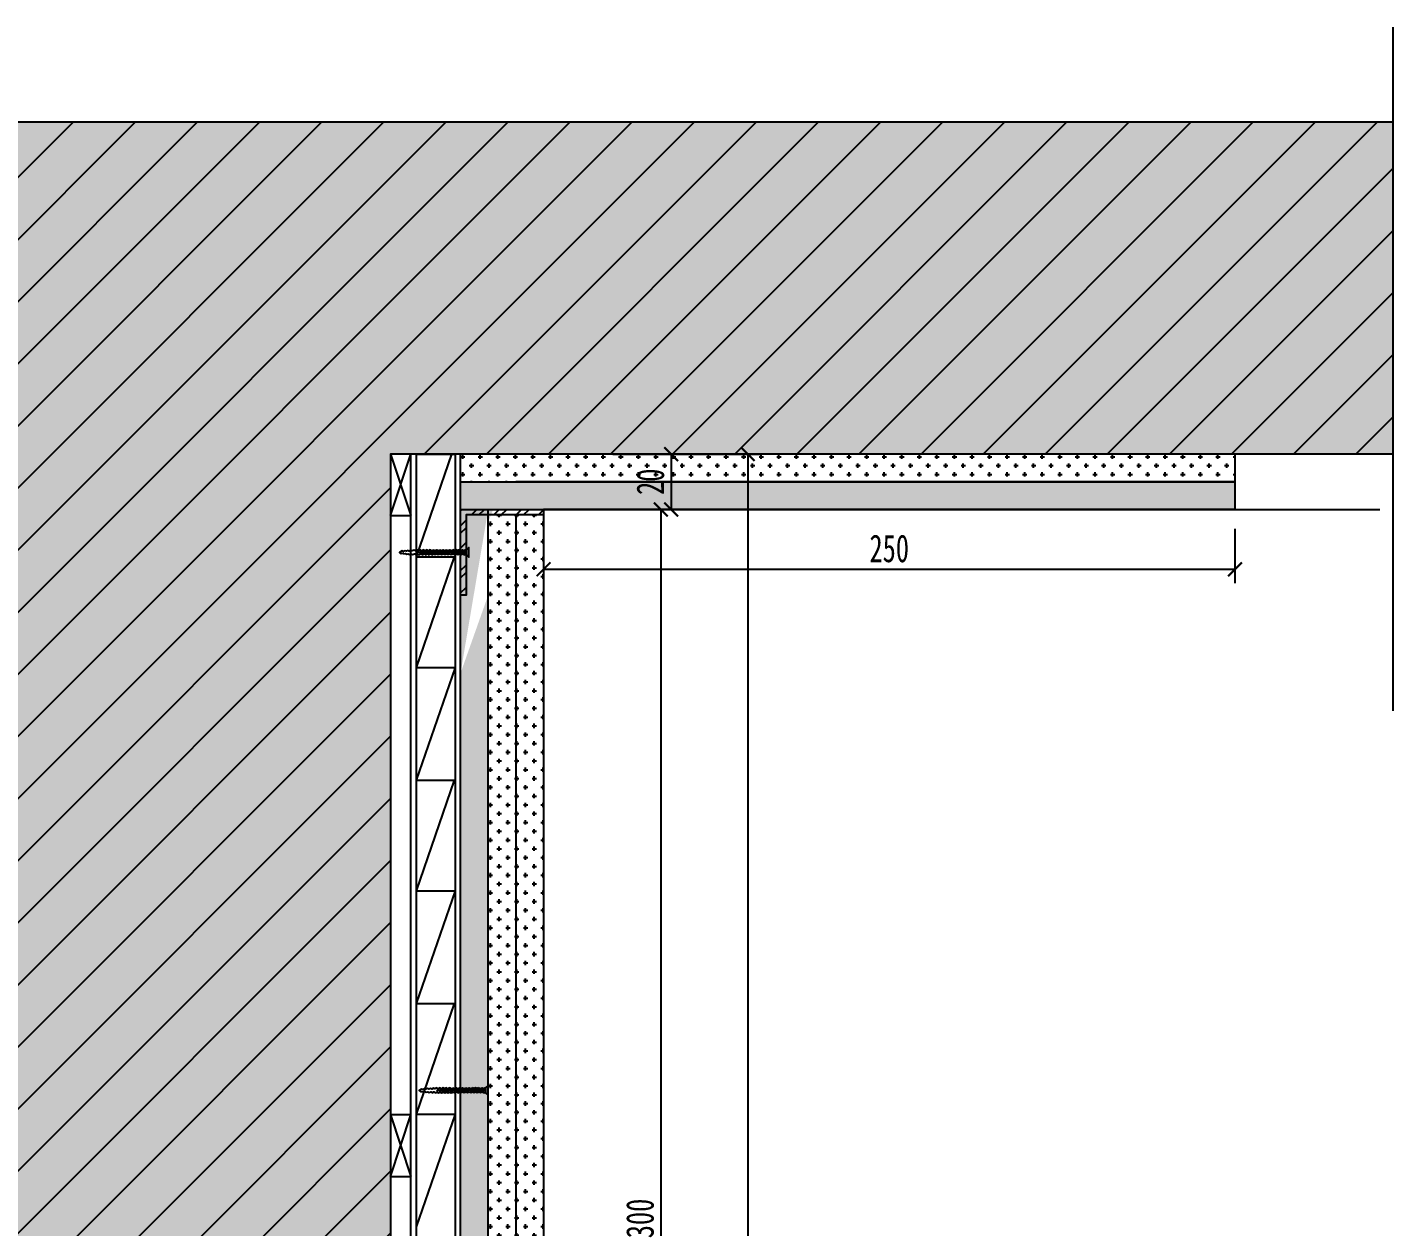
# Model space of a CAD drawing. Header units: millimetres. Extents: x 51249 to 2766742, y -599687 to -1280.
# Drawn here: x 73454.7 to 73948.3, y -117648.2 to -117214.7 of the extents above; entities that cross this region are included whole.
import ezdxf

# ---------------------------------------------------------------- set-up
doc = ezdxf.new("R2010")
doc.units = ezdxf.units.MM
doc.header["$LTSCALE"] = 10
doc.header["$PDMODE"] = 3
for name, color, linetype in [('0-bh(填充)', 251, 'Continuous'), ('4-Fine(立面细线)', 251, 'Continuous'), ('4-Norm(立面正常)', 134, 'Continuous'), ('4-Wide(立面宽线)', 4, 'Continuous'), ('A-土建墙（含管井、立管）', 6, 'Continuous'), ('D-节点填充', 250, 'Continuous'), ('D-造型细线', 146, 'Continuous'), ('DRT', 7, 'Continuous'), ('E-立面造型线', 3, 'Continuous'), ('E-顶面轮廓线', 4, 'Continuous')]:
    doc.layers.add(name, color=color, linetype=linetype)
doc.styles.add('DIM', font='SimSun.ttf', dxfattribs={"width": 0.7})
doc.dimstyles.new('5', dxfattribs={"dimscale": 5, "dimtxt": 2, "dimasz": 1, "dimexe": 1, "dimexo": 1, "dimgap": 0.5, "dimtad": 1, "dimdec": 0, "dimrnd": 5, "dimzin": 0, "dimdsep": 46, "dimtxsty": 'DIM', "dimblk": 'ARCHTICK', "dimcen": 0, "dimclrd": 5, "dimclre": 5, "dimclrt": 35, "dimadec": 0, "dimazin": 0, "dimtfac": 0.5, "dimtdec": 0, "dimtix": 1, "dimtmove": 2, "dimatfit": 2, "dimldrblk": 'A', "dimfxl": 0, "dimtolj": 1, "dimtzin": 0, "dimlwd": -1, "dimlwe": -1, "dimarcsym": 0})

# ---------------------------------------------------------------- blocks, each defined once
blk = doc.blocks.new('dfgd')
at = {"layer": '0-bh(填充)', "color": 250}
for p, q in [((-12334.8311251686, 1688.945183949717), (-12333.87256315525, 1689.300426544517)), ((-12334.65561056347, 1688.493172792672), (-12333.98590577569, 1688.7413650465)), ((-12335.19334834989, 1683.446798375645), (-12333.44334834989, 1684.04179837569)), ((-12335.14075081196, 1684.596078409986), (-12333.50543295493, 1685.1926006798)), ((-12335.06423955993, 1685.727284524689), (-12333.59598092979, 1686.271420426446)), ((-12334.9587735979, 1686.829650384444), (-12333.7084811313, 1687.293008136706)), ((-12334.87899134483, 1687.893331208104), (-12333.79443313193, 1688.295267930325)), ((-12334.83476686198, 1684.131443747564), (-12333.7822776449, 1684.517066051847)), ((-12334.81571494363, 1685.273164173761), (-12333.79998976365, 1685.649591408799)), ((-12334.77596275532, 1686.380343209149), (-12333.82800763345, 1686.731654895293)), ((-12334.73539281654, 1687.429491969012), (-12333.93186191266, 1687.727280113364)), ((-12335.24031112491, 1679.919164365392), (-12333.49031112491, 1680.519997698809)), ((-12335.24031112491, 1678.752497698793), (-12333.49031112491, 1679.353331032007)), ((-12335.2168297374, 1682.266314703818), (-12333.4668297374, 1682.867148037235)), ((-12335.2168297374, 1681.099648037219), (-12333.4668297374, 1681.700481370433)), ((-12334.94864445851, 1680.610414365424), (-12333.7644777917, 1681.012914365392)), ((-12334.94864445851, 1679.426247698809), (-12333.78197779171, 1679.846247698793)), ((-12334.94864445851, 1678.259581032007), (-12333.78197779171, 1678.679581032092)), ((-12334.925163071, 1682.95756470385), (-12333.74099640419, 1683.360064703818)), ((-12334.925163071, 1681.773398037235), (-12333.7584964042, 1682.193398037219)), ((-12335.20006595831, 1677.464675474572), (-12333.71153362877, 1677.980700015496)), ((-12335.05232506502, 1673.422021082254), (-12333.73703589181, 1673.877987995651)), ((-12335.04672913355, 1675.762638941018), (-12333.73464849437, 1676.213119960535)), ((-12335.04603392215, 1674.596210963649), (-12333.73464849431, 1675.046453293787)), ((-12335.04016455729, 1676.932994369292), (-12334.00320029558, 1677.301116682107)), ((-12334.90168168349, 1676.403549676768), (-12333.71751501667, 1676.806049676736)), ((-12334.90168168349, 1675.219383010153), (-12333.73501501669, 1675.639383010137)), ((-12334.90168168349, 1674.052716343351), (-12333.73501501669, 1674.472716343436)), ((-12335.04914472691, 1672.261328908552), (-12333.73512681965, 1672.708094997054)), ((-12334.90168168349, 1672.886049676854), (-12333.73501501669, 1673.300216343465)), ((-12334.31834834989, 1671.938133010153), (-12333.73501501669, 1672.156883010153))]:
    blk.add_line(p, q, dxfattribs=at)
at = {"layer": '4-Fine(立面细线)', "color": 251}
for p, q in [((-12335.19334834989, 1671.646466343351), (-12333.44334834989, 1671.646466343351)), ((-12333.44334834989, 1671.646466343351), (-12335.19334834989, 1671.646466343351)), ((-12333.44334834989, 1671.646466343351), (-12332.56834834989, 1670.683966343371))]:
    blk.add_line(p, q, dxfattribs=at)
for points in [[(-12335.17896088499, 1684.583133009954), (-12335.17896088499, 1684.583133009954), (-12334.8872942186, 1685.256883010072), (-12335.17896088499, 1685.743966343384), (-12334.8872942186, 1686.423549676569), (-12335.17896088499, 1686.916466343355), (-12334.8872942186, 1687.590216343371), (-12335.17896088499, 1688.083133009954), (-12334.8872942186, 1688.774383009986), (-12335.17896088499, 1689.255633010027), (-12334.82037939709, 1689.940278381946), (-12335.12636334706, 1690.404913044571), (-12334.80132747873, 1691.081998808142), (-12335.04985209503, 1691.536119159071), (-12334.76157529042, 1692.189177843531), (-12334.944386133, 1692.638485018826), (-12334.72100535164, 1693.238326603394), (-12334.86460387993, 1693.702165842486), (-12334.64122309857, 1694.302007427054), (-12334.8167377037, 1694.754018584099), (-12334.30396088499, 1695.683966343371), (-12333.85817569035, 1695.109261178899), (-12333.97151831079, 1694.550199680882), (-12333.78004566703, 1694.104102564707), (-12333.91747444776, 1693.536114747745), (-12333.6940936664, 1693.101842771088), (-12333.81362016855, 1692.540489529674), (-12333.5815934649, 1692.080255060828), (-12333.78445393471, 1691.458851626558), (-12333.49104549003, 1691.001435314182), (-12333.76789018001, 1690.325900686228), (-12333.42896088499, 1689.850633010072), (-12333.70312755178, 1689.176883009954), (-12333.42896088499, 1688.683966343371), (-12333.72062755179, 1688.010216343355), (-12333.42896088499, 1687.517299676569), (-12333.72062755179, 1686.843549676654), (-12333.42896088499, 1686.350633010072), (-12333.72062755179, 1685.671049676683), (-12333.42896088499, 1685.178133009999), (-12333.72062755179, 1684.527716343371)], [(-12335.19334834989, 1683.446798375645), (-12334.925163071, 1682.95756470385), (-12335.2168297374, 1682.266314703818), (-12334.925163071, 1681.773398037235), (-12335.2168297374, 1681.099648037219)], [(-12335.17896088499, 1684.583133009954), (-12334.83476686198, 1684.131443747564), (-12335.16986696238, 1683.454782047399)], [(-12333.71967134953, 1684.52984867441), (-12333.44334834989, 1684.04179837569), (-12333.71440248156, 1683.386713741321)], [(-12335.24298790189, 1678.757380776032), (-12334.97480262301, 1678.268147104237), (-12335.2664692894, 1677.576897104204), (-12334.97480262301, 1677.083980437622), (-12335.2664692894, 1676.410230437606)], [(-12335.2168297374, 1681.099648037219), (-12334.94864445851, 1680.610414365424), (-12335.24031112491, 1679.919164365392), (-12334.94864445851, 1679.426247698809), (-12335.24031112491, 1678.752497698793)], [(-12333.78752342107, 1678.689312469953), (-12333.51933814219, 1678.200078798158), (-12333.81100480858, 1677.508828798125), (-12333.51933814219, 1677.015912131543), (-12333.81100480858, 1676.342162131527)], [(-12333.76136525658, 1681.03157973114), (-12333.49317997769, 1680.542346059345), (-12333.78484664409, 1679.851096059313), (-12333.49317997769, 1679.35817939273), (-12333.78484664409, 1678.684429392714)], [(-12333.73788386907, 1683.378730069566), (-12333.46969859018, 1682.889496397772), (-12333.76136525658, 1682.198246397739), (-12333.46969859018, 1681.705329731157), (-12333.76136525658, 1681.03157973114)], [(-12335.27220699415, 1674.080760492075), (-12334.98054032776, 1673.587843825493), (-12335.27220699415, 1672.914093825476), (-12334.98054032776, 1672.42117715869), (-12335.19334834989, 1671.925334466773), (-12335.19334834989, 1671.646466343351)], [(-12335.26933814178, 1674.075912131555), (-12334.97767147538, 1674.755495464741), (-12335.26933814178, 1675.248412131527), (-12334.97767147538, 1675.922162131543), (-12335.26933814178, 1676.415078798125)], [(-12333.81387366096, 1674.007843825476), (-12333.52220699415, 1673.51492715869), (-12333.81387366096, 1672.841177158776), (-12333.52220699415, 1672.348260492193), (-12333.44334834989, 1671.991551204231)], [(-12333.81100480858, 1676.342162131527), (-12333.51933814178, 1675.849245464741), (-12333.81100480858, 1675.175495464826), (-12333.51933814178, 1674.682578798244), (-12333.81100480858, 1674.002995464855)], [(-12333.44334834989, 1671.646466343351), (-12333.44334834989, 1671.646466343351), (-12332.56834834989, 1670.683966343371), (-12336.06834834989, 1670.683966343371), (-12335.19334834989, 1671.646466343351)], [(-12333.44334834989, 1671.646466343351), (-12333.44334834989, 1671.991551204231)]]:
    blk.add_lwpolyline(points, dxfattribs=at)
blk = doc.blocks.new('fgfgf')
at = {"layer": '0-bh(填充)'}
h = blk.add_hatch(dxfattribs=at)
h.set_pattern_fill('ANSI32', color=250, scale=0.6, style=0)
h.set_pattern_definition([(45, (-22253.38600395864, -55437.8503462777), (-4.041115254481119, 4.041115254481119), []), (45, (-22250.69192595861, -55437.8503462777), (-4.041115254481119, 4.041115254481119), [])])
h.paths.add_polyline_path([(-22223.38600395859, -55408.8503462777), (-22251.38600395864, -55408.8503462777), (-22251.38600395864, -55437.8503462777), (-22253.38600395864, -55437.8503462777), (-22253.38600395864, -55406.8503462777), (-22223.38600395859, -55406.8503462777)])
at = {"layer": '4-Fine(立面细线)', "color": 251}
blk.add_lwpolyline([(-22223.38600395859, -55408.8503462777), (-22251.38600395864, -55408.8503462777), (-22251.38600395864, -55437.8503462777), (-22253.38600395864, -55437.8503462777), (-22253.38600395864, -55406.8503462777), (-22223.38600395859, -55406.8503462777), (-22223.38600395859, -55408.8503462777)], dxfattribs=at)
blk = doc.blocks.new('A$C5B19074F')
at = {"layer": 'DRT', "color": 8, "ltscale": 2}
for p, q in [((-6.66403939248994e-05, 22.21675877340022, -4.464316339099783e-06), (7.3055795816108, -0.0001209585752803832, -4.464316339099783e-06)), ((-6.66403939248994e-05, -0.0001092942839022726, -4.464316339099783e-06), (7.305579581639904, 22.21674710910884, -4.464316339099783e-06))]:
    blk.add_line(p, q, dxfattribs=at)
at = {"layer": 'DRT', "color": 146, "ltscale": 2, "elevation": -4.464316339099783e-06}
blk.add_lwpolyline([(-6.66403939248994e-05, -0.0001092942839022726), (7.305579581639904, -0.0001209585752803832), (7.305579581639904, 22.21674710910884), (-6.66403939248994e-05, 22.21675877340022)], close=True, dxfattribs=at)
blk = doc.blocks.new('_ArchTick')
at = {"color": 0, "linetype": 'ByBlock', "const_width": 0.15}
blk.add_lwpolyline([(-0.5, -0.5), (0.5, 0.5)], dxfattribs=at)
blk = doc.blocks.new('*D818')
at = {"color": 5, "ltscale": 0.15}
for p, q in [((73653.74002066319, -117388.9361401074), (73688.74002066319, -117388.9361401074)), ((73683.74002066319, -117388.9361401074), (73683.74002066319, -117688.9361634361)), ((73653.74002066319, -117688.9361634361), (73688.74002066319, -117688.9361634361))]:
    blk.add_line(p, q, dxfattribs=at)
at = {"layer": 'Defpoints', "color": 0, "ltscale": 0.15}
for p in [(73641.31942714471, -117388.9361401074, -4.464314914965893e-06), (73641.31942714471, -117688.9361634361, -4.464313490832003e-06), (73683.74002066319, -117688.9361634361)]:
    blk.add_point(p, dxfattribs=at)
at = {"color": 5, "ltscale": 0.15, "xscale": 5, "yscale": 5, "zscale": 5}
for p, rotation in [((73683.74002066319, -117388.9361401074), 90), ((73683.74002066319, -117688.9361634361), 270)]:
    blk.add_blockref('_ArchTick', p, dxfattribs=dict(at, rotation=rotation))
at = {"color": 35, "ltscale": 0.15, "insert": (73676.24002066322, -117645.2423058768), "char_height": 10, "attachment_point": 5, "rotation": 90, "style": 'DIM'}
blk.add_mtext('\\A1;300', dxfattribs=at)
blk = doc.blocks.new('A')
for p, q in [((-1.435067392276324, 1.147654099946521), (-1.089590771724033, 1.437450103912852)), ((-1.435067392276324, 1.147654099946521), (-0.3688396396728422, 0)), ((-1.089590771724033, 1.437450103912852), (0, 0)), ((-0.3688396396728422, 3.637978807091713e-12), (-2.127066897330224, 0)), ((-1.435067392276324, -1.147654099946521), (-0.3688396396728422, 0)), ((-1.089590771724033, -1.437450103912852), (0, 0)), ((-1.435067392276324, -1.147654099946521), (-1.089590771724033, -1.437450103912852))]:
    blk.add_line(p, q)
for points in [[(-1.435067392276324, 1.147654099946521), (-1.089590771724033, 1.437450103912852), (-0.3688396396728422, 0), (0, 0)], [(-1.435067392276324, -1.147654099946521), (-1.089590771724033, -1.437450103912852), (-0.3688396396728422, 0), (0, 0)]]:
    blk.add_solid(points)
blk = doc.blocks.new('*D820')
at = {"color": 5, "ltscale": 0.15}
for p, q in [((73685.14876679672, -117368.9361401074), (73720.14876679672, -117368.9361401074)), ((73715.14876679672, -117368.9361401074), (73715.14876679672, -117848.9361634361)), ((73685.14876679672, -117848.9361634361), (73720.14876679672, -117848.9361634361))]:
    blk.add_line(p, q, dxfattribs=at)
at = {"layer": 'Defpoints', "color": 0, "ltscale": 0.15}
for p in [(73655.40184722067, -117368.9361401074, -4.464316339099783e-06), (73658.43437444117, -117848.9361634361, -4.46431491496588e-06), (73715.14876679672, -117848.9361634361)]:
    blk.add_point(p, dxfattribs=at)
at = {"color": 5, "ltscale": 0.15, "xscale": 5, "yscale": 5, "zscale": 5}
for p, rotation in [((73715.14876679672, -117368.9361401074), 90), ((73715.14876679672, -117848.9361634361), 270)]:
    blk.add_blockref('_ArchTick', p, dxfattribs=dict(at, rotation=rotation))
at = {"color": 35, "ltscale": 0.15, "insert": (73707.64876679674, -117713.9861677635), "char_height": 10, "attachment_point": 5, "rotation": 90, "style": 'DIM'}
blk.add_mtext('\\A1;480', dxfattribs=at)
blk = doc.blocks.new('*D821')
at = {"color": 5, "ltscale": 0.15}
for p, q in [((73666.4383616939, -117368.9361401074), (73692.48482409056, -117368.9361401074)), ((73687.48482409056, -117368.9361401074), (73687.48482409056, -117388.9361401075)), ((73666.4383616939, -117388.9361401075), (73692.48482409056, -117388.9361401075))]:
    blk.add_line(p, q, dxfattribs=at)
at = {"layer": 'Defpoints', "color": 0, "ltscale": 0.15}
for p in [(73661.4383616939, -117368.9361401074, -4.464316339099783e-06), (73661.4383616939, -117388.9361401075, -4.464316339099783e-06), (73687.48482409056, -117388.9361401075)]:
    blk.add_point(p, dxfattribs=at)
at = {"color": 5, "ltscale": 0.15, "xscale": 5, "yscale": 5, "zscale": 5}
for p, rotation in [((73687.48482409056, -117368.9361401074), 90), ((73687.48482409056, -117388.9361401075), 270)]:
    blk.add_blockref('_ArchTick', p, dxfattribs=dict(at, rotation=rotation))
at = {"color": 35, "ltscale": 0.15, "insert": (73679.98482409058, -117378.9361401075), "char_height": 10, "attachment_point": 5, "rotation": 90, "style": 'DIM'}
blk.add_mtext('\\A1;20', dxfattribs=at)
blk = doc.blocks.new('*D828')
at = {"color": 5, "ltscale": 0.15}
for p, q in [((73641.31942714471, -117395.9361401074), (73641.31942714471, -117415.5825847193)), ((73891.31942714471, -117395.9361401074), (73891.31942714471, -117415.5825847193)), ((73641.31942714471, -117410.5825847193), (73891.31942714471, -117410.5825847193))]:
    blk.add_line(p, q, dxfattribs=at)
at = {"layer": 'Defpoints', "color": 0, "ltscale": 0.15}
for p in [(73641.31942714471, -117390.9361401074, -4.464316339099783e-06), (73891.31942714471, -117390.9361401074, -4.464316339099783e-06), (73891.31942714471, -117410.5825847193)]:
    blk.add_point(p, dxfattribs=at)
at = {"color": 5, "ltscale": 0.15, "xscale": 5, "yscale": 5, "zscale": 5, "rotation": 180}
blk.add_blockref('_ArchTick', (73641.31942714471, -117410.5825847193), dxfattribs=at)
at = {"color": 5, "ltscale": 0.15, "xscale": 5, "yscale": 5, "zscale": 5}
blk.add_blockref('_ArchTick', (73891.31942714471, -117410.5825847193), dxfattribs=at)
at = {"color": 35, "ltscale": 0.15, "insert": (73766.31942714471, -117403.0825847193), "char_height": 10, "attachment_point": 5, "style": 'DIM'}
blk.add_mtext('\\A1;250', dxfattribs=at)

msp = doc.modelspace()

# ---------------------------------------------------------------- hatches: boundary and pattern name
at = {"ltscale": 0.15}
h = msp.add_hatch(dxfattribs=at)
h.set_pattern_fill('AR-CONC', color=250, scale=10, style=0)
h.set_pattern_definition([(49.99999999999999, (72954.53486813756, -117868.9362924163), (18.2184668996004, -1.593908553890308), [1.905, -20.955]), (355, (72954.53486813756, -117868.9362924163), (-3.524282597566698, 19.105664288218), [1.524, -16.764]), (100.451, (72956.05306813755, -117869.0691174163), (14.69425016659592, 17.51166878202919), [1.619, -17.809]), (46.18420000000001, (72954.53486813756, -117863.8562924163), (27.10790408921299, -4.204232793272713), [2.8575, -31.4325]), (96.6356, (72956.79385813756, -117864.2066424163), (23.74042344662372, 24.74255558900492), [2.4285, -26.7135]), (351.1840000000001, (72954.53486813756, -117863.8562924163), (23.74046058139339, 24.74251178605977), [2.286, -25.146]), (21, (72957.07486813756, -117865.1262924163), (15.16148798353833, -10.22655185167625), [1.905, -20.955]), (326.0000000000001, (72957.07486813756, -117865.1262924163), (6.180202834764708, 18.41879661223193), [1.524, -16.764]), (71.4514, (72958.33831813755, -117865.9785024163), (21.34164907701244, 8.192285771605745), [1.619, -17.809]), (37.50000000000001, (72954.53486813756, -117868.9362924163), (0.308860325059182, 8.455503887315311), [0, -16.5608, 0, -17.018, 0, -16.8275]), (7.499999999999999, (72954.53486813756, -117868.9362924163), (6.681966251030574, 10.01805748181195), [0, -9.7028, 0, -16.1798, 0, -6.4135]), (327.5, (72948.87066813756, -117868.9362924163), (13.55905951668714, -0.5728743992673435), [0, -6.35, 0, -19.812, 0, -26.289]), (317.5, (72946.33066813755, -117868.9362924163), (14.81291813860181, 2.542649103333303), [0, -8.255, 0, -13.1572, 0, -18.669])])
h.paths.add_polyline_path([(72954.53486813756, -117248.9361401074), (72954.53486813756, -117368.9361401074), (73366.00495488397, -117368.9361401074), (73366.00495488397, -117868.9362924163), (73586.01378092269, -117868.9362924163), (73586.01378092269, -117368.9361401074), (73948.34159457346, -117368.9361401074), (73948.34159457346, -117248.9361401074)])
at = {"layer": '0-bh(填充)'}
h = msp.add_hatch(dxfattribs=at)
h.set_pattern_fill('CROSS', color=250, scale=0.5, style=0)
h.set_pattern_definition([(7.016477563892661e-15, (73611.31942714471, -117395.3139178852), (3.175, 3.175), [1.5875, -4.7625]), (90, (73612.11317714473, -117396.1076678852), (-3.175, 3.175), [1.5875, -4.7625])])
h.paths.add_polyline_path([(73891.31942714471, -117368.9361401075), (73611.31942714471, -117368.9361401075), (73611.31942714471, -117369.9361401075), (73611.31942714471, -117378.9361401075), (73891.31942714471, -117378.9361401075)])
h.paths.add_polyline_path([(73733.56757403055, -117395.3139178852), (73733.56757403055, -117362.5583623297), (73695.12312958617, -117362.5583623297), (73695.12312958617, -117395.3139178852)], flags=9)
h = msp.add_hatch(dxfattribs=at)
h.set_pattern_fill('CROSS', color=250, scale=0.5, style=0)
h.set_pattern_definition([(7.016477563892661e-15, (94571.38856396341, -51508.07184433697), (3.175, 3.175), [1.5875, -4.7625]), (90, (94572.18231396336, -51508.86559433698), (-3.175, 3.175), [1.5875, -4.7625])])
h.paths.add_polyline_path([(73611.31942714471, -117838.9361401074), (73611.31942714471, -117848.9361401075), (73621.31942714471, -117848.9361401075), (73621.31942714471, -117838.9361401075)], flags=16)
h.paths.add_polyline_path([(73611.31942714471, -117448.126695738), (73621.31942714471, -117388.9361401074), (73621.31942714471, -117848.9361401075), (73611.31942714471, -117848.9361401075)])
h.paths.add_polyline_path([(73611.31942714471, -117378.9361401075), (73891.31942714471, -117378.9361401075), (73891.31942714471, -117388.9361401075), (73652.31942714471, -117388.9361401075), (73623.11301403109, -117388.9361401075), (73621.31942714471, -117393.3989213654), (73621.31942714471, -117419.9361401075), (73611.31942714471, -117448.126695738)])
h.paths.add_polyline_path([(73581.31942714471, -117838.7810527793), (73581.31942714471, -117848.9361401075), (73621.31942714471, -117848.9361401075), (73621.31942714471, -117838.9361401075)])
h = msp.add_hatch(dxfattribs=at)
h.set_pattern_fill('CROSS', color=250, scale=0.5, style=0)
h.set_pattern_definition([(7.016477563892661e-15, (73621.31942714471, -117698.9361401077), (3.175, 3.175), [1.5875, -4.7625]), (90, (73622.11317714473, -117699.7298901077), (-3.175, 3.175), [1.5875, -4.7625])])
h.paths.add_polyline_path([(73631.31942714471, -117688.9361401075), (73641.31942714471, -117688.9361401075), (73641.31942714471, -117390.9361401074), (73631.31942714471, -117390.9361401074)])
h.paths.add_polyline_path([(73631.31942714471, -117390.9361401074), (73621.31942714471, -117390.9361401074), (73621.31942714471, -117698.9361401077), (73631.31942714471, -117698.9361401077), (73631.31942714471, -117688.9361401075)])
at = {"layer": 'D-节点填充'}
h = msp.add_hatch(dxfattribs=at)
h.set_pattern_fill('ANSI31', color=256, scale=10, style=0)
h.set_pattern_definition([(45, (108287.6364237554, -114806.3687632395), (-11.22532015133644, 11.22532015133644), [])])
h.paths.add_polyline_path([(72954.53486813756, -117248.9361401074), (72954.53486813756, -117368.9361401074), (73366.00495488397, -117368.9361401074), (73366.00495488397, -117868.9362924162), (73388.22182295169, -117868.9362924162), (73586.01378092269, -117868.9362924163), (73586.01378092269, -117368.9361401074), (73948.34159457346, -117368.9361401074), (73948.34159457346, -117248.9361401074)])

# ---------------------------------------------------------------- linework, layer by layer
at = {"color": 2, "ltscale": 0.15, "elevation": 4.464316339099783e-06}
msp.add_lwpolyline([(73948.34159457346, -117214.6620927515), (73948.34159457346, -117461.7863380969)], dxfattribs=at)
at = {"layer": '4-Wide(立面宽线)', "color": 4}
msp.add_line((73611.31942714471, -117388.9361401075), (73891.31942714471, -117388.9361401075), dxfattribs=at)
at = {"layer": 'A-土建墙（含管井、立管）', "color": 6}
for points in [[(73948.34159457346, -117248.9361401074), (72954.53486813756, -117248.9361401074)], [(73948.34159457346, -117368.9361401074), (73586.01378092269, -117368.9361401074), (73586.01378092269, -117868.9362924163)]]:
    msp.add_lwpolyline(points, dxfattribs=at)
at = {"layer": 'D-节点填充', "ltscale": 0.15}
for p, q in [((73608.06917005277, -117368.9361634361), (73595.31941912544, -117406.0263479536)), ((73595.3194271446, -117368.9361401075), (73595.31942714463, -117828.9361401075)), ((73595.3194271446, -117368.9361401075), (73609.3194271446, -117368.9361401075)), ((73609.31942714466, -117368.9361401075), (73609.31942714463, -117828.9361401075)), ((73595.31942714466, -117406.026324625), (73609.31942714466, -117406.026324625)), ((73609.06942714407, -117406.0263246251), (73595.31942714466, -117446.0263246251)), ((73609.31942714466, -117446.0263246251), (73595.31942714466, -117486.7535973541)), ((73595.31942714466, -117446.0263246251), (73609.31942714466, -117446.0263246251)), ((73595.31942714466, -117486.7535973541), (73609.31942714466, -117486.753597354)), ((73609.06942714407, -117486.7535973542), (73595.31942714466, -117526.7535973542)), ((73609.31942714466, -117526.7535973541), (73595.31942714466, -117567.4808700831)), ((73595.31942714466, -117526.7535973542), (73609.31942714466, -117526.7535973541)), ((73595.31942714466, -117567.4808700831), (73609.31942714466, -117567.4808700831)), ((73609.06942714407, -117567.4808700832), (73595.31942714466, -117607.4808700832)), ((73609.31942714466, -117607.4808700832), (73595.31942714466, -117648.2081428122)), ((73595.31942714466, -117607.4808700832), (73609.31942714466, -117607.4808700832))]:
    msp.add_line(p, q, dxfattribs=at)
at = {"layer": 'D-造型细线'}
msp.add_line((73593.31942714474, -117828.9361401075), (73593.31942714471, -117368.9361401074), dxfattribs=at)
at = {"layer": 'D-造型细线', "color": 44}
for p, q in [((73611.31942714471, -117798.9361401075), (73611.31942714471, -117368.9361401075)), ((73611.31942714471, -117838.9361401075), (73611.31942714471, -117368.9361401075)), ((73611.31942714471, -117378.9361401075), (73891.31942714471, -117378.9361401075)), ((73891.31942714471, -117378.9361401075), (73631.31942714471, -117378.9361401075)), ((73621.31942714477, -117848.9361401075), (73621.31942714471, -117388.9361401075)), ((73631.31942714471, -117390.9361401075), (73631.31942714471, -117688.9361401075))]:
    msp.add_line(p, q, dxfattribs=at)
at = {"layer": 'E-立面造型线', "color": 251}
msp.add_line((73891.31942714471, -117388.9361401075), (73943.64724079549, -117388.9361401075), dxfattribs=at)
at = {"layer": 'E-顶面轮廓线'}
msp.add_lwpolyline([(73891.31942714471, -117368.9361401075), (73891.31942714471, -117388.9361401075), (73641.31942714471, -117388.9361401075), (73641.31942714471, -117688.9361401075), (73631.31942714471, -117688.9361401075), (73631.31942714477, -117848.9361401075), (73621.31942714477, -117848.9361401075), (73621.31942714471, -117848.9361401075)], dxfattribs=at)

# ---------------------------------------------------------------- block references
at = {"color": 2, "ltscale": 0.15}
for p in [(73586.01384756308, -117391.1528988808, 4.464316339099783e-06), (73586.01384756308, -117630.0445410014, 4.464316339099783e-06)]:
    msp.add_blockref('A$C5B19074F', p, dxfattribs=at)
at = {"layer": '4-Norm(立面正常)', "xscale": -1, "rotation": 90}
for p in [(75284.96589348803, -129738.7544884573), (75292.00339348806, -129933.2544884574)]:
    msp.add_blockref('dfgd', p, dxfattribs=at)
at = {"layer": '4-Wide(立面宽线)', "color": 4}
msp.add_blockref('fgfgf', (95864.7054311033, -61982.08579382974), dxfattribs=at)

# ---------------------------------------------------------------- dimensions: what is measured, and where the dimension line sits
at = {"color": 2, "ltscale": 0.15}
for base, p1, p2, picture, middle in [((73715.14876679672, -117848.9361634361, 4.464316339099783e-06), (73655.40184722067, -117368.9361401074), (73658.43437444117, -117848.9361634361), '*D820', (73707.64876679674, -117713.9861677635, 4.464316339099783e-06)), ((73683.74002066319, -117688.9361634361, 4.464314914965893e-06), (73641.31942714471, -117388.9361401074), (73641.31942714471, -117688.9361634361), '*D818', (73676.24002066322, -117645.2423058768, 4.464314914965893e-06))]:
    dim = msp.add_linear_dim(base=base, p1=p1, p2=p2, angle=90, dimstyle='5', override={"dimfxl": 6}, dxfattribs=at)
    dim.commit()
    dim.dimension.update_dxf_attribs({"geometry": picture, "text_midpoint": middle, "dimtype": 160})
dim = msp.add_linear_dim(base=(73687.48482409056, -117388.9361401075, 4.464316339099783e-06), p1=(73661.4383616939, -117368.9361401074), p2=(73661.4383616939, -117388.9361401075), angle=90, dimstyle='5', override={"dimfxl": 6}, dxfattribs=at)
dim.commit()
dim.dimension.update_dxf_attribs({"geometry": '*D821', "text_midpoint": (73679.98482409058, -117378.9361401075, 4.464316339099783e-06)})
dim = msp.add_linear_dim(base=(73891.31942714471, -117410.5825847193, 4.464316339099783e-06), p1=(73641.31942714471, -117390.9361401074), p2=(73891.31942714471, -117390.9361401074), dimstyle='5', override={"dimfxl": 6}, dxfattribs=at)
dim.commit()
dim.dimension.update_dxf_attribs({"geometry": '*D828', "text_midpoint": (73766.31942714471, -117403.0825847193, 4.464316339099783e-06)})

doc.saveas('drawing.dxf')
